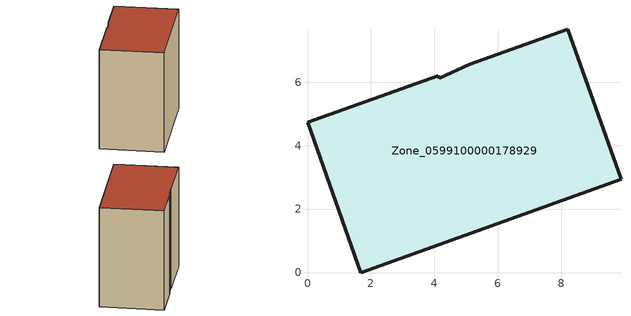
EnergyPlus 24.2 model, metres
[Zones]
Zone_0599100000178929
 floor ground (C_G): 4.15,6.13 5.12,6.56 8.2,7.66 9.88,2.94 1.68,0 0,4.74 4.11,6.21 z0
 wall outside (C_F): 9.88,2.94 8.2,7.66 5.12,6.56 4.15,6.13 4.11,6.21 0,4.74 1.68,0 9.88,2.94 z0:8.26
 roof outside (C_R): 4.15,6.13 4.11,6.21 0,4.74 1.68,0 9.88,2.94 8.2,7.66 5.12,6.56 z8.26
[BUILDING]
Pand.0599100000178929: North Axis=0; Terrain=City; Loads Convergence Tolerance Value=0.04; Temperature Convergence Tolerance Value=0.4; Solar Distribution=FullExterior; Maximum Number of Warmup Days=25; Minimum Number of Warmup Days=1
[Site:Location]
Rotterdam.The.Hague.AP_ZH_NLD Design_Conditions: Latitude=51.96; Longitude=4.45; Time Zone=1; Elevation=-4.5
[SITE:GROUNDTEMPERATURE:BUILDINGSURFACE]
18, 18, 18, 18, 18, 18, 18, 18, 18, 18, 18, 18
[MATERIAL] Thermal Absorptance=0.9; Solar Absorptance=0.7; Visible Absorptance=0.7
Name | Roughness | Thickness | Conductivity | Density | Specific Heat
G.TC.1975-1991 | MediumSmooth | 0.15 | 0.288461 | 540 | 1210
F.TC.1975-1991 | Rough | 0.3 | 0.230769 | 1920 | 840
R.TC.1975-1991 | MediumRough | 0.2 | 0.153846 | 1500 | 1000
[CONSTRUCTION]
C_G: G.TC.1975-1991
C_F: F.TC.1975-1991
C_R: R.TC.1975-1991
[ZONE]
Zone_0599100000178929: Type=1; Multiplier=1; Ceiling Height=Autocalculate; Volume=Autocalculate; Floor Area=autocalculate; Part of Total Floor Area=Yes
[ZONEINFILTRATION:DESIGNFLOWRATE]
Infil_Zone_0599100000178929: Zone or ZoneList or Space or SpaceList=Zone_0599100000178929; Schedule=AlwaysOn; Design Flow Rate Calculation Method=Flow/Area; Flow Rate per Floor Area=0.003; Constant Term Coefficient=1; Temperature Term Coefficient=0; Velocity Term Coefficient=0; Velocity Squared Term Coefficient=0
[HVACTEMPLATE:ZONE:IDEALLOADSAIRSYSTEM]
Zone_0599100000178929: Maximum Heating Supply Air Temperature=50; Minimum Cooling Supply Air Temperature=13; Maximum Heating Supply Air Humidity Ratio=0.0156; Minimum Cooling Supply Air Humidity Ratio=0.0077; Heating Limit=NoLimit; Cooling Limit=NoLimit; Dehumidification Control Type=ConstantSensibleHeatRatio; Cooling Sensible Heat Ratio=0.7; Dehumidification Setpoint=60; Humidification Control Type=None; Humidification Setpoint=30; Outdoor Air Method=None; Outdoor Air Flow Rate per Person=0.00944; Outdoor Air Flow Rate per Zone Floor Area=0; Outdoor Air Flow Rate per Zone=0; Demand Controlled Ventilation Type=None; Outdoor Air Economizer Type=NoEconomizer; Heat Recovery Type=None; Sensible Heat Recovery Effectiveness=0.7; Latent Heat Recovery Effectiveness=0.65
[ZONECONTROL:THERMOSTAT]
ThermostatControl_Zone_0599100000178929: Zone or ZoneList=Zone_0599100000178929; Control Type Schedule=DualSetpointControlType; Control 1=Thermostat_Zone_0599100000178929; Temperature Difference Between Cutout And Setpoint=0
[THERMOSTATSETPOINT:DUALSETPOINT]
Thermostat_Zone_0599100000178929: Heating Setpoint Temperature Schedule=HeatingSetpoint_Zone_0599100000178929; Cooling Setpoint Temperature Schedule=CoolingSetpoint_Zone_0599100000178929
[SCHEDULE:COMPACT]
HeatingSetpoint_Zone_0599100000178929: Through: 12/31, For: AllDays, Until: 24:00, 21
CoolingSetpoint_Zone_0599100000178929: Through: 12/31, For: AllDays, Until: 24:00, 24
DualSetpointControlType: Through: 12/31, For: AllDays, Until: 24:00, 4
AlwaysOn: Through: 12/31, For: AllDays, Until: 24:00, 1
